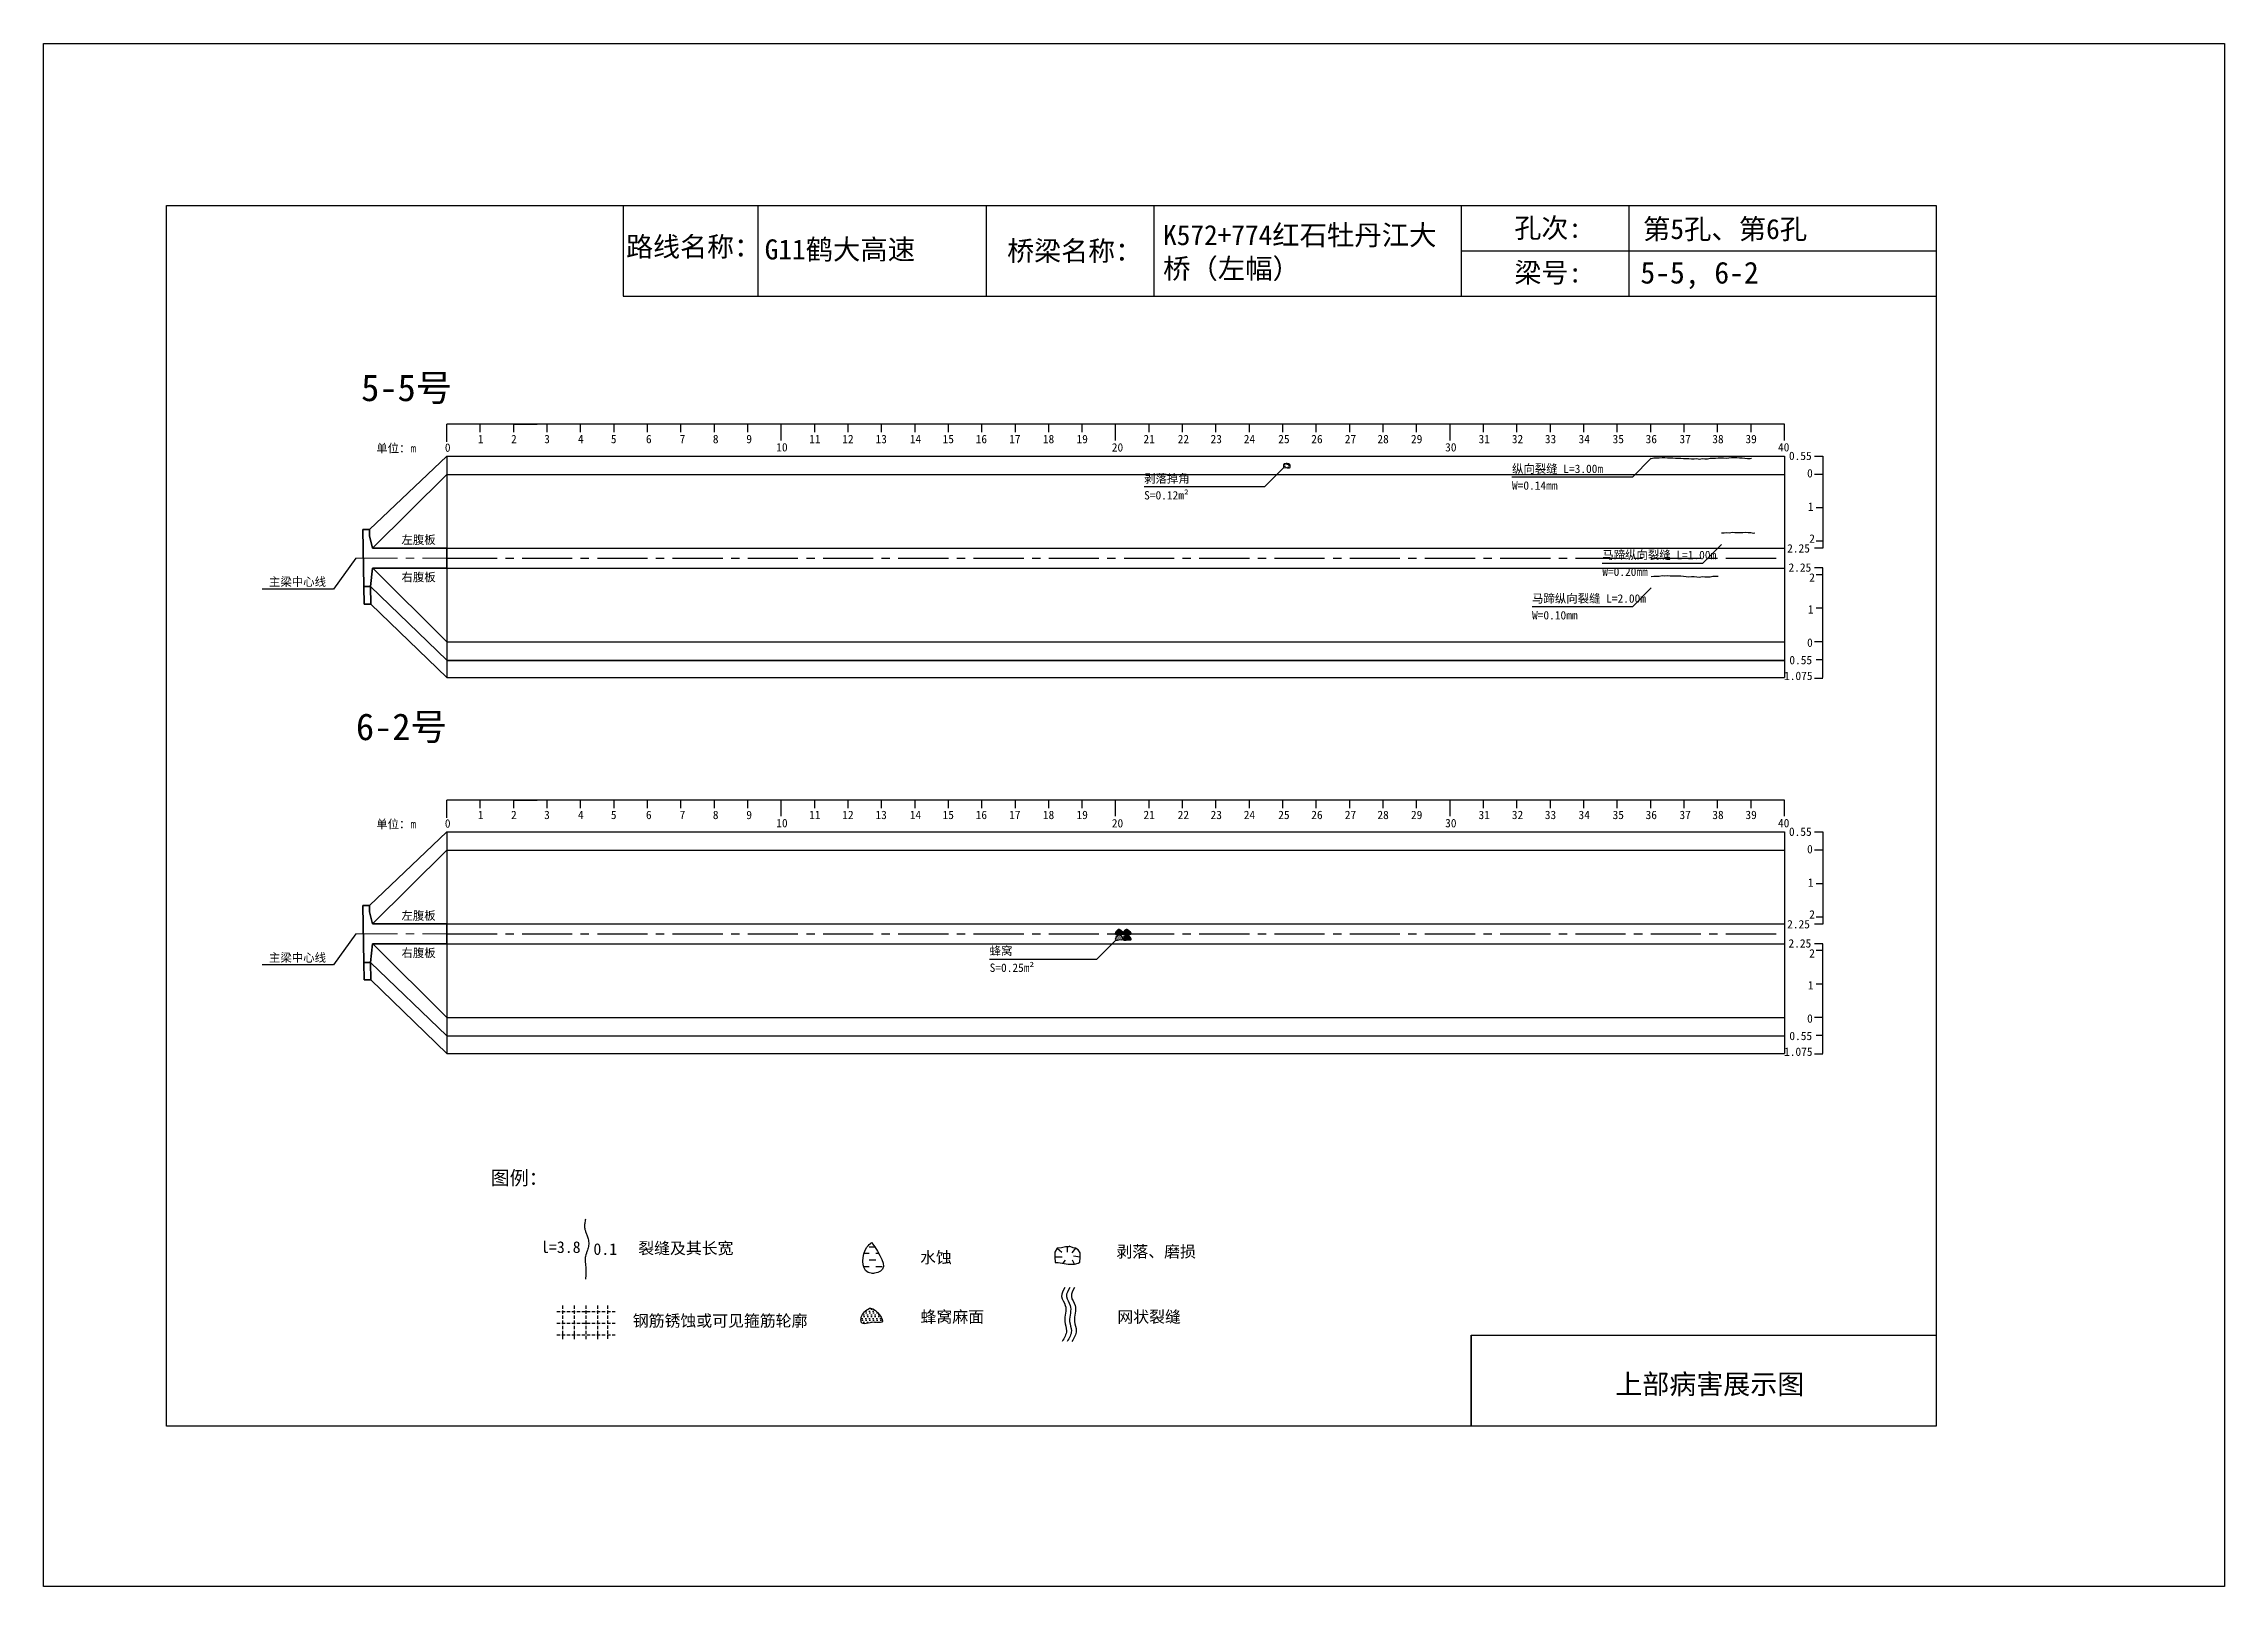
# Model space of a CAD drawing. Header units: millimetres. Extents: x -37 to 615, y -48 to 413.
import ezdxf

# ---------------------------------------------------------------- set-up
doc = ezdxf.new("R2010")
doc.units = ezdxf.units.MM
for name, pattern in [('CENTER', [2, 1.25, -0.25, 0.25, -0.25]), ('CENTER2', [1.125, 0.75, -0.125, 0.125, -0.125]), ('DASHED', [0.75, 0.5, -0.25])]:
    doc.linetypes.add(name, pattern=pattern)
for name, color, linetype in [('加固措施', 7, 'Continuous'), ('图层1', 7, 'Continuous'), ('病害', 5, 'Continuous'), ('轮廓', 3, 'Continuous')]:
    doc.layers.add(name, color=color, linetype=linetype)
doc.layers.add('虚线', color=7, linetype='Continuous', lineweight=30)
doc.styles.get("Standard").update_dxf_attribs({"font": ''})
doc.styles.add('汉字', font='')
doc.styles.get('Standard').set_extended_font_data('SimSun')
doc.styles.get('汉字').set_extended_font_data('SimSun')
pattern_1 = [(0, (-3997.7199, -288.9294), (0.55266586, 1.10533173), [0, -1.10533173])]
pattern_2 = [(0, (-6886.571, -700.7115), (0.55266586, 1.10533173), [0, -1.10533173])]
pattern_3 = [(0, (-3576.1421, -199.0757), (1.9895971, 1.9895971), [1.9895971, -1.9895971])]
pattern_4 = [(0, (-754.95229, -57.3981), (0.09921875, 0.1984375), [0, -0.1984375])]
pattern_5 = [(0, (-1273.58066, -131.32435), (0.09921875, 0.1984375), [0, -0.1984375])]

# ---------------------------------------------------------------- blocks, each defined once
blk = doc.blocks.new('adfsd')
at = {"lineweight": -2, "ltscale": 0.5}
for p, q in [((1140.897, -3083.694), (1140.936, -3083.729)), ((1140.983, -3083.682), (1140.981, -3083.729)), ((1141.053, -3083.694), (1141.022, -3083.735)), ((1140.876, -3083.768), (1140.94, -3083.769)), ((1140.948, -3083.824), (1140.969, -3083.796)), ((1141.045, -3083.83), (1141.028, -3083.796)), ((1141.094, -3083.772), (1141.036, -3083.763))]:
    blk.add_line(p, q, dxfattribs=at)
blk.add_lwpolyline([(1141, -3083.682), (1140.967, -3083.682), (1140.934, -3083.69), (1140.897, -3083.694), (1140.876, -3083.727), (1140.876, -3083.768), (1140.88, -3083.818), (1140.905, -3083.818), (1140.991, -3083.83), (1141.045, -3083.83), (1141.078, -3083.822), (1141.09, -3083.814), (1141.094, -3083.772), (1141.094, -3083.735), (1141.078, -3083.707), (1141.053, -3083.694), (1141.033, -3083.69), (1141, -3083.678)], dxfattribs=at)
blk = doc.blocks.new('chi')
at = {"color": 0}
for p, q in [((1147.409, -3079.329), (1147.409, -3078.8)), ((1187.409, -3078.8), (1147.409, -3078.8)), ((1148.409, -3079.041), (1148.409, -3078.8)), ((1149.409, -3079.041), (1149.409, -3078.8)), ((1149.409, -3078.8), (1150.109, -3078.8)), ((1150.409, -3079.041), (1150.409, -3078.8)), ((1151.409, -3079.041), (1151.409, -3078.8)), ((1152.409, -3079.041), (1152.409, -3078.8)), ((1153.409, -3079.041), (1153.409, -3078.8)), ((1154.409, -3079.041), (1154.409, -3078.8)), ((1155.409, -3079.041), (1155.409, -3078.8)), ((1156.409, -3079.041), (1156.409, -3078.8)), ((1157.409, -3079.283), (1157.409, -3078.8)), ((1158.409, -3079.041), (1158.409, -3078.8)), ((1159.409, -3079.041), (1159.409, -3078.8)), ((1160.409, -3079.041), (1160.409, -3078.8)), ((1161.409, -3079.041), (1161.409, -3078.8)), ((1162.409, -3079.041), (1162.409, -3078.8)), ((1163.409, -3079.041), (1163.409, -3078.8)), ((1164.409, -3079.041), (1164.409, -3078.8)), ((1165.409, -3079.041), (1165.409, -3078.8)), ((1166.409, -3079.041), (1166.409, -3078.8)), ((1167.409, -3079.283), (1167.409, -3078.8)), ((1168.409, -3079.041), (1168.409, -3078.8)), ((1169.409, -3079.041), (1169.409, -3078.8)), ((1170.409, -3079.041), (1170.409, -3078.8)), ((1171.409, -3079.041), (1171.409, -3078.8)), ((1172.409, -3079.041), (1172.409, -3078.8)), ((1173.409, -3079.041), (1173.409, -3078.8)), ((1174.409, -3079.041), (1174.409, -3078.8)), ((1175.409, -3079.041), (1175.409, -3078.8)), ((1176.409, -3079.041), (1176.409, -3078.8)), ((1177.409, -3079.283), (1177.409, -3078.8)), ((1178.409, -3079.041), (1178.409, -3078.8)), ((1179.409, -3079.041), (1179.409, -3078.8)), ((1180.409, -3079.041), (1180.409, -3078.8)), ((1181.409, -3079.041), (1181.409, -3078.8)), ((1182.409, -3079.041), (1182.409, -3078.8)), ((1183.409, -3079.041), (1183.409, -3078.8)), ((1184.409, -3079.041), (1184.409, -3078.8)), ((1185.409, -3079.041), (1185.409, -3078.8)), ((1186.409, -3079.041), (1186.409, -3078.8)), ((1187.409, -3079.283), (1187.409, -3078.8))]:
    blk.add_line(p, q, dxfattribs=at)
for s, p in [('0', (1147.349, -3079.623)), ('1', (1148.339, -3079.368)), ('2', (1149.328, -3079.368)), ('3', (1150.319, -3079.368)), ('4', (1151.329, -3079.368)), ('5', (1152.313, -3079.368)), ('6', (1153.363, -3079.368)), ('7', (1154.37, -3079.368)), ('8', (1155.363, -3079.368)), ('9', (1156.363, -3079.368)), ('10', (1157.259, -3079.613)), ('11', (1158.242, -3079.368)), ('12', (1159.233, -3079.368)), ('13', (1160.227, -3079.368)), ('14', (1161.252, -3079.368)), ('15', (1162.233, -3079.368)), ('16', (1163.223, -3079.368)), ('17', (1164.224, -3079.368)), ('18', (1165.232, -3079.368)), ('19', (1166.238, -3079.368)), ('20', (1167.294, -3079.617)), ('21', (1168.24, -3079.368)), ('22', (1169.264, -3079.368)), ('23', (1170.247, -3079.368)), ('24', (1171.24, -3079.368)), ('25', (1172.271, -3079.368)), ('26', (1173.258, -3079.368)), ('27', (1174.261, -3079.368)), ('28', (1175.236, -3079.368)), ('29', (1176.24, -3079.368)), ('30', (1177.262, -3079.613)), ('31', (1178.261, -3079.368)), ('32', (1179.256, -3079.368)), ('33', (1180.243, -3079.368)), ('34', (1181.251, -3079.368)), ('35', (1182.269, -3079.368)), ('36', (1183.256, -3079.368)), ('37', (1184.269, -3079.368)), ('38', (1185.251, -3079.368)), ('39', (1186.242, -3079.368)), ('40', (1187.216, -3079.613))]:
    blk.add_text(s, height=0.25).set_placement(p)
blk = doc.blocks.new('kopp')
at = {"color": 0}
for p, q in [((1188.308, -3078.25), (1188.558, -3078.25)), ((1188.558, -3078.25), (1188.558, -3078.8)), ((1188.558, -3078.8), (1188.308, -3078.8)), ((1188.558, -3078.8), (1188.558, -3079.8)), ((1188.558, -3079.8), (1188.358, -3079.8)), ((1188.558, -3079.8), (1188.558, -3079.8)), ((1188.558, -3079.8), (1188.558, -3080.8)), ((1188.558, -3081.009), (1188.308, -3081.009)), ((1188.558, -3080.8), (1188.358, -3080.8)), ((1188.558, -3080.8), (1188.558, -3081.009)), ((1188.558, -3081.592), (1188.308, -3081.592)), ((1188.558, -3081.8), (1188.358, -3081.8)), ((1188.558, -3081.8), (1188.558, -3081.592)), ((1188.558, -3082.8), (1188.558, -3081.8)), ((1188.558, -3082.8), (1188.358, -3082.8)), ((1188.558, -3083.8), (1188.558, -3082.8)), ((1188.558, -3082.8), (1188.558, -3082.8)), ((1188.558, -3083.8), (1188.308, -3083.8)), ((1188.558, -3084.875), (1188.558, -3083.8)), ((1188.558, -3084.338), (1188.358, -3084.338)), ((1188.308, -3084.888), (1188.558, -3084.888))]:
    blk.add_line(p, q, dxfattribs=at)
for s, p in [('0.55', (1187.543, -3078.37)), ('0', (1188.086, -3078.891)), ('1', (1188.109, -3079.89)), ('2', (1188.15, -3080.842)), ('2.25', (1187.49, -3081.135)), ('2.25', (1187.53, -3081.708)), ('2', (1188.15, -3082.006)), ('1', (1188.109, -3082.959)), ('0', (1188.086, -3083.954)), ('0.55', (1187.556, -3084.474)), ('1.075', (1187.398, -3084.946))]:
    blk.add_text(s, height=0.25).set_placement(p)

msp = doc.modelspace()

# ---------------------------------------------------------------- hatches: boundary and pattern name
at = {"layer": '加固措施', "lineweight": -2}
h = msp.add_hatch(dxfattribs=at)
h.set_pattern_fill('DOTS', scale=0.25)
h.set_pattern_definition(pattern_4)
edge = h.paths.add_edge_path()
edge.add_spline(control_points=[(284.71, 148.46), (284.34, 148.21), (283.81, 147.84), (283.75, 146.5), (285, 147.12), (286.7, 146.63), (285.44, 148.49), (284.76, 148.46), (284.71, 148.46)], knot_values=[0, 0, 0, 0, 5.205471, 7.397577, 12.944796, 16.169923, 23.88441, 24.400432, 24.400432, 24.400432, 24.400432], degree=3, periodic=0)
h = msp.add_hatch(dxfattribs=at)
h.set_pattern_fill('DOTS', scale=0.25)
h.set_pattern_definition(pattern_4)
edge = h.paths.add_edge_path()
edge.add_spline(control_points=[(284.71, 148.46), (284.34, 148.21), (283.81, 147.84), (283.75, 146.5), (285, 147.12), (286.7, 146.63), (285.44, 148.49), (284.76, 148.46), (284.71, 148.46)], knot_values=[0, 0, 0, 0, 5.205471, 7.397577, 12.944796, 16.169923, 23.88441, 24.400432, 24.400432, 24.400432, 24.400432], degree=3, periodic=0)
h = msp.add_hatch(dxfattribs=at)
h.set_pattern_fill('DOTS', scale=0.25)
h.set_pattern_definition(pattern_4)
edge = h.paths.add_edge_path()
edge.add_spline(control_points=[(284.71, 146.8), (284.34, 146.54), (283.81, 146.18), (283.75, 144.83), (285, 145.45), (286.7, 144.97), (285.44, 146.83), (284.76, 146.8), (284.71, 146.8)], knot_values=[0, 0, 0, 0, 5.205471, 7.397577, 12.944796, 16.169923, 23.88441, 24.400432, 24.400432, 24.400432, 24.400432], degree=3, periodic=0)
h = msp.add_hatch(dxfattribs=at)
h.set_pattern_fill('DOTS', scale=0.25)
h.set_pattern_definition(pattern_4)
edge = h.paths.add_edge_path()
edge.add_spline(control_points=[(284.71, 146.8), (284.34, 146.54), (283.81, 146.18), (283.75, 144.83), (285, 145.45), (286.7, 144.97), (285.44, 146.83), (284.76, 146.8), (284.71, 146.8)], knot_values=[0, 0, 0, 0, 5.205471, 7.397577, 12.944796, 16.169923, 23.88441, 24.400432, 24.400432, 24.400432, 24.400432], degree=3, periodic=0)
h = msp.add_hatch(dxfattribs=at)
h.set_pattern_fill('DOTS', scale=0.25)
h.set_pattern_definition(pattern_4)
edge = h.paths.add_edge_path()
edge.add_spline(control_points=[(287.02, 148.46), (286.65, 148.21), (286.12, 147.84), (286.06, 146.5), (287.31, 147.12), (289, 146.63), (287.74, 148.49), (287.06, 148.46), (287.02, 148.46)], knot_values=[0, 0, 0, 0, 5.205471, 7.397577, 12.944796, 16.169923, 23.88441, 24.400432, 24.400432, 24.400432, 24.400432], degree=3, periodic=0)
h = msp.add_hatch(dxfattribs=at)
h.set_pattern_fill('DOTS', scale=0.25)
h.set_pattern_definition(pattern_4)
edge = h.paths.add_edge_path()
edge.add_spline(control_points=[(287.02, 148.46), (286.65, 148.21), (286.12, 147.84), (286.06, 146.5), (287.31, 147.12), (289, 146.63), (287.74, 148.49), (287.06, 148.46), (287.02, 148.46)], knot_values=[0, 0, 0, 0, 5.205471, 7.397577, 12.944796, 16.169923, 23.88441, 24.400432, 24.400432, 24.400432, 24.400432], degree=3, periodic=0)
h = msp.add_hatch(dxfattribs=at)
h.set_pattern_fill('DOTS', scale=0.25)
h.set_pattern_definition(pattern_4)
edge = h.paths.add_edge_path()
edge.add_spline(control_points=[(287.02, 146.8), (286.65, 146.54), (286.12, 146.18), (286.06, 144.83), (287.31, 145.45), (289, 144.97), (287.74, 146.83), (287.06, 146.8), (287.02, 146.8)], knot_values=[0, 0, 0, 0, 5.205471, 7.397577, 12.944796, 16.169923, 23.88441, 24.400432, 24.400432, 24.400432, 24.400432], degree=3, periodic=0)
h = msp.add_hatch(dxfattribs=at)
h.set_pattern_fill('DOTS', scale=0.25)
h.set_pattern_definition(pattern_4)
edge = h.paths.add_edge_path()
edge.add_spline(control_points=[(287.02, 146.8), (286.65, 146.54), (286.12, 146.18), (286.06, 144.83), (287.31, 145.45), (289, 144.97), (287.74, 146.83), (287.06, 146.8), (287.02, 146.8)], knot_values=[0, 0, 0, 0, 5.205471, 7.397577, 12.944796, 16.169923, 23.88441, 24.400432, 24.400432, 24.400432, 24.400432], degree=3, periodic=0)
h = msp.add_hatch(dxfattribs=at)
h.set_pattern_fill('DASH', color=256, scale=0.626645)
h.set_pattern_definition(pattern_3)
edge = h.paths.add_edge_path()
edge.add_spline(control_points=[(210.85, 54.88), (210.36, 54.45), (208.03, 52.39), (207.41, 44.9), (216.74, 46.23), (213.29, 51.3), (210.85, 54.88)], knot_values=[0, 0, 0, 0, 3.237042, 15.187225, 21.182779, 35.601669, 35.601669, 35.601669, 35.601669], degree=3, periodic=0)
h = msp.add_hatch(dxfattribs=at)
h.set_pattern_fill('DASH', color=256, scale=0.626645)
h.set_pattern_definition(pattern_3)
edge = h.paths.add_edge_path()
edge.add_spline(control_points=[(210.85, 54.88), (210.36, 54.45), (208.03, 52.39), (207.41, 44.9), (216.74, 46.23), (213.29, 51.3), (210.85, 54.88)], knot_values=[0, 0, 0, 0, 3.237042, 15.187225, 21.182779, 35.601669, 35.601669, 35.601669, 35.601669], degree=3, periodic=0)
h = msp.add_hatch(dxfattribs=at)
h.set_pattern_fill('DOTS', scale=0.696272)
h.set_pattern_definition(pattern_1)
edge = h.paths.add_edge_path()
edge.add_spline(control_points=[(210.19, 35.22), (209.15, 34.51), (207.68, 33.49), (207.52, 29.75), (211, 31.47), (215.72, 30.12), (212.21, 35.3), (210.31, 35.22), (210.19, 35.22)], knot_values=[0, 0, 0, 0, 5.205471, 7.397577, 12.944796, 16.169923, 23.88441, 24.400432, 24.400432, 24.400432, 24.400432], degree=3, periodic=0)
h = msp.add_hatch(dxfattribs=at)
h.set_pattern_fill('DOTS', scale=0.696272)
h.set_pattern_definition(pattern_1)
edge = h.paths.add_edge_path()
edge.add_spline(control_points=[(210.19, 35.22), (209.15, 34.51), (207.68, 33.49), (207.52, 29.75), (211, 31.47), (215.72, 30.12), (212.21, 35.3), (210.31, 35.22), (210.19, 35.22)], knot_values=[0, 0, 0, 0, 5.205471, 7.397577, 12.944796, 16.169923, 23.88441, 24.400432, 24.400432, 24.400432, 24.400432], degree=3, periodic=0)
at = {"layer": '病害', "lineweight": -2}
h = msp.add_hatch(dxfattribs=at)
h.set_pattern_fill('DOTS', color=4, scale=0.25, style=0)
h.set_pattern_definition(pattern_5)
edge = h.paths.add_edge_path()
edge.add_spline(control_points=[(284.71, 148.46), (284.34, 148.21), (283.81, 147.84), (283.75, 146.5), (285, 147.12), (286.7, 146.63), (285.44, 148.49), (284.76, 148.46), (284.71, 148.46)], knot_values=[0, 0, 0, 0, 1.041094, 1.479515, 2.588959, 3.233985, 4.776882, 4.880086, 4.880086, 4.880086, 4.880086], degree=3, periodic=0)
h = msp.add_hatch(dxfattribs=at)
h.set_pattern_fill('DOTS', color=4, scale=0.25, style=0)
h.set_pattern_definition(pattern_5)
edge = h.paths.add_edge_path()
edge.add_spline(control_points=[(284.71, 148.46), (284.34, 148.21), (283.81, 147.84), (283.75, 146.5), (285, 147.12), (286.7, 146.63), (285.44, 148.49), (284.76, 148.46), (284.71, 148.46)], knot_values=[0, 0, 0, 0, 1.041094, 1.479515, 2.588959, 3.233985, 4.776882, 4.880086, 4.880086, 4.880086, 4.880086], degree=3, periodic=0)
h = msp.add_hatch(dxfattribs=at)
h.set_pattern_fill('DOTS', color=4, scale=0.25, style=0)
h.set_pattern_definition(pattern_5)
edge = h.paths.add_edge_path()
edge.add_spline(control_points=[(284.71, 146.8), (284.34, 146.54), (283.81, 146.18), (283.75, 144.83), (285, 145.45), (286.7, 144.97), (285.44, 146.83), (284.76, 146.8), (284.71, 146.8)], knot_values=[0, 0, 0, 0, 1.041094, 1.479515, 2.588959, 3.233985, 4.776882, 4.880086, 4.880086, 4.880086, 4.880086], degree=3, periodic=0)
h = msp.add_hatch(dxfattribs=at)
h.set_pattern_fill('DOTS', color=4, scale=0.25, style=0)
h.set_pattern_definition(pattern_5)
edge = h.paths.add_edge_path()
edge.add_spline(control_points=[(284.71, 146.8), (284.34, 146.54), (283.81, 146.18), (283.75, 144.83), (285, 145.45), (286.7, 144.97), (285.44, 146.83), (284.76, 146.8), (284.71, 146.8)], knot_values=[0, 0, 0, 0, 1.041094, 1.479515, 2.588959, 3.233985, 4.776882, 4.880086, 4.880086, 4.880086, 4.880086], degree=3, periodic=0)
h = msp.add_hatch(dxfattribs=at)
h.set_pattern_fill('DOTS', color=4, scale=0.25, style=0)
h.set_pattern_definition(pattern_5)
edge = h.paths.add_edge_path()
edge.add_spline(control_points=[(287.02, 148.46), (286.65, 148.21), (286.12, 147.84), (286.06, 146.5), (287.31, 147.12), (289, 146.63), (287.74, 148.49), (287.06, 148.46), (287.02, 148.46)], knot_values=[0, 0, 0, 0, 1.041094, 1.479515, 2.588959, 3.233985, 4.776882, 4.880086, 4.880086, 4.880086, 4.880086], degree=3, periodic=0)
h = msp.add_hatch(dxfattribs=at)
h.set_pattern_fill('DOTS', color=4, scale=0.25, style=0)
h.set_pattern_definition(pattern_5)
edge = h.paths.add_edge_path()
edge.add_spline(control_points=[(287.02, 148.46), (286.65, 148.21), (286.12, 147.84), (286.06, 146.5), (287.31, 147.12), (289, 146.63), (287.74, 148.49), (287.06, 148.46), (287.02, 148.46)], knot_values=[0, 0, 0, 0, 1.041094, 1.479515, 2.588959, 3.233985, 4.776882, 4.880086, 4.880086, 4.880086, 4.880086], degree=3, periodic=0)
h = msp.add_hatch(dxfattribs=at)
h.set_pattern_fill('DOTS', color=4, scale=0.25, style=0)
h.set_pattern_definition(pattern_5)
edge = h.paths.add_edge_path()
edge.add_spline(control_points=[(287.02, 146.8), (286.65, 146.54), (286.12, 146.18), (286.06, 144.83), (287.31, 145.45), (289, 144.97), (287.74, 146.83), (287.06, 146.8), (287.02, 146.8)], knot_values=[0, 0, 0, 0, 1.041094, 1.479515, 2.588959, 3.233985, 4.776882, 4.880086, 4.880086, 4.880086, 4.880086], degree=3, periodic=0)
h = msp.add_hatch(dxfattribs=at)
h.set_pattern_fill('DOTS', color=4, scale=0.25, style=0)
h.set_pattern_definition(pattern_5)
edge = h.paths.add_edge_path()
edge.add_spline(control_points=[(287.02, 146.8), (286.65, 146.54), (286.12, 146.18), (286.06, 144.83), (287.31, 145.45), (289, 144.97), (287.74, 146.83), (287.06, 146.8), (287.02, 146.8)], knot_values=[0, 0, 0, 0, 1.041094, 1.479515, 2.588959, 3.233985, 4.776882, 4.880086, 4.880086, 4.880086, 4.880086], degree=3, periodic=0)
h = msp.add_hatch(dxfattribs=at)
h.set_pattern_fill('DOTS', color=4, scale=0.696272, style=0)
h.set_pattern_definition(pattern_2)
edge = h.paths.add_edge_path()
edge.add_spline(control_points=[(210.19, 35.22), (209.15, 34.51), (207.68, 33.49), (207.52, 29.75), (211, 31.47), (215.72, 30.12), (212.21, 35.3), (210.31, 35.22), (210.19, 35.22)], knot_values=[0, 0, 0, 0, 1.041094, 1.479515, 2.588959, 3.233985, 4.776882, 4.880086, 4.880086, 4.880086, 4.880086], degree=3, periodic=0)
h = msp.add_hatch(dxfattribs=at)
h.set_pattern_fill('DOTS', color=4, scale=0.696272, style=0)
h.set_pattern_definition(pattern_2)
edge = h.paths.add_edge_path()
edge.add_spline(control_points=[(210.19, 35.22), (209.15, 34.51), (207.68, 33.49), (207.52, 29.75), (211, 31.47), (215.72, 30.12), (212.21, 35.3), (210.31, 35.22), (210.19, 35.22)], knot_values=[0, 0, 0, 0, 1.041094, 1.479515, 2.588959, 3.233985, 4.776882, 4.880086, 4.880086, 4.880086, 4.880086], degree=3, periodic=0)

# ---------------------------------------------------------------- linework, layer by layer
at = {"color": 0, "linetype": 'ByBlock'}
for p, q in [((0, 364.85), (529.17, 364.85)), ((0, 0), (0, 364.85)), ((136.5, 364.85), (136.5, 337.72)), ((245.1, 364.85), (245.1, 337.72)), ((387.13, 364.85), (387.13, 337.72)), ((437.29, 364.79), (437.29, 337.66)), ((529.17, 364.85), (529.17, 0)), ((136.5, 337.72), (529.17, 337.72)), ((390.12, 0), (390.12, 27.12)), ((390.12, 27.12), (529.17, 27.12)), ((529.17, 0), (0, 0))]:
    msp.add_line(p, q, dxfattribs=at)
at = {"color": 0}
for p, q in [((60.65, 267.93), (83.82, 289.93)), ((83.82, 289.93), (83.82, 223.68)), ((83.82, 289.93), (483.82, 289.93)), ((483.82, 289.93), (483.82, 223.68)), ((61.57, 262.43), (83.82, 284.43)), ((83.82, 262.43), (483.82, 262.43)), ((483.82, 262.43), (483.82, 259.43)), ((56.57, 259.43), (49.96, 250.17)), ((61.64, 256.43), (83.82, 234.43)), ((83.82, 256.43), (483.82, 256.43)), ((49.96, 250.17), (28.63, 250.17)), ((60.99, 250.93), (83.82, 228.93)), ((61.09, 245.68), (83.82, 223.68)), ((83.82, 234.43), (483.82, 234.43)), ((83.82, 228.93), (483.82, 228.93)), ((83.82, 228.81), (483.82, 228.81)), ((83.82, 223.68), (483.82, 223.68)), ((60.65, 155.59), (83.82, 177.59)), ((83.82, 177.59), (83.82, 111.34)), ((83.82, 177.59), (483.82, 177.59)), ((483.82, 177.59), (483.82, 111.34)), ((61.57, 150.08), (83.82, 172.09)), ((83.82, 172.09), (483.82, 172.09)), ((83.82, 150.09), (483.82, 150.09)), ((483.82, 150.09), (483.82, 147.09)), ((56.57, 147.09), (49.96, 137.83)), ((61.64, 144.09), (83.82, 122.09)), ((83.82, 144.09), (483.82, 144.09)), ((49.96, 137.83), (28.63, 137.83)), ((60.99, 138.59), (83.82, 116.59)), ((61.09, 133.34), (83.82, 111.34)), ((83.82, 122.09), (483.82, 122.09)), ((83.82, 116.59), (483.82, 116.59)), ((83.82, 111.34), (483.82, 111.34))]:
    msp.add_line(p, q, dxfattribs=at)
at = {"color": 7}
for p, q in [((334.19, 287.59), (334.55, 287.27)), ((334.98, 287.7), (334.96, 287.27)), ((335.62, 287.59), (335.34, 287.22)), ((336, 286.87), (335.47, 286.96)), ((334, 286.91), (334.59, 286.9)), ((334.66, 286.4), (334.85, 286.66)), ((335.55, 286.35), (335.39, 286.66))]:
    msp.add_line(p, q, dxfattribs=at)
msp.add_line((83.82, 284.43), (483.82, 284.43))
at = {"color": 1, "linetype": 'CENTER2', "ltscale": 20}
for p, q in [((83.82, 259.43), (483.82, 259.43)), ((83.82, 147.09), (483.82, 147.09))]:
    msp.add_line(p, q, dxfattribs=at)
at = {"color": 1, "linetype": 'DASHED', "ltscale": 2}
for p, q in [((116.71, 34.25), (134.11, 34.25)), ((116.71, 34.25), (134.11, 34.25)), ((118.45, 35.99), (118.45, 25.55)), ((118.45, 35.99), (118.45, 25.55)), ((121.93, 35.99), (121.93, 25.55)), ((121.93, 35.99), (121.93, 25.55)), ((125.41, 35.99), (125.41, 25.55)), ((125.41, 35.99), (125.41, 25.55)), ((128.89, 35.99), (128.89, 25.55)), ((128.89, 35.99), (128.89, 25.55)), ((131.87, 36.02), (131.87, 25.57)), ((131.87, 36.02), (131.87, 25.57)), ((116.71, 30.77), (134.11, 30.77)), ((116.71, 30.77), (134.11, 30.77)), ((116.71, 27.29), (134.11, 27.29)), ((116.71, 27.29), (134.11, 27.29))]:
    msp.add_line(p, q, dxfattribs=at)
at = {"color": 3, "linetype": 'ByBlock'}
msp.add_lwpolyline([(-36.77, 413.19), (615.38, 413.19), (615.38, -47.93), (-36.77, -47.93)], close=True, dxfattribs=at)
at = {"color": 7}
for points in [[(335.13, 287.7), (334.83, 287.7), (334.53, 287.63), (334.19, 287.59), (334, 287.29), (334, 286.91), (334.04, 286.46), (334.26, 286.46), (335.06, 286.35), (335.55, 286.35), (335.85, 286.42), (335.96, 286.5), (336, 286.87), (336, 287.21), (335.85, 287.48), (335.62, 287.59), (335.43, 287.63), (335.13, 287.74)], [(444, 289.26), (438.34, 283.61), (402.34, 283.61)], [(444, 289.18), (444.8, 289.34), (445.6, 289.41), (446.4, 289.4), (447.2, 289.45), (448, 289.45), (448.8, 289.36), (449.6, 289.4), (450.4, 289.34), (451.2, 289.33), (452, 289.32), (452.8, 289.28), (453.6, 289.18), (454.4, 289.2), (455.2, 289.21), (456, 289.13), (456.8, 289.06), (457.6, 289.2), (458.4, 289.03), (459.2, 289.19), (460, 289.06), (460.8, 289.09), (461.6, 289.25), (462.4, 289.3), (463.2, 289.29), (464, 289.34), (464.8, 289.37), (465.6, 289.35), (466.4, 289.33), (467.2, 289.38), (468, 289.45), (468.8, 289.45), (469.6, 289.46), (470.4, 289.4), (471.2, 289.41), (472, 289.3), (472.8, 289.21), (473.6, 289.22), (474, 289.26)], [(334, 286.35), (328.34, 280.69), (292.34, 280.69)], [(465, 263.5), (459.34, 257.84), (429.34, 257.84)], [(465, 266.95), (465.8, 266.94), (466.6, 267.08), (467.4, 266.99), (468.2, 267.15), (469, 267.06), (469.8, 267.11), (470.6, 267.08), (471.4, 267.07), (472.2, 267.12), (473, 267.1), (473.8, 267.02), (474.6, 266.88), (475, 266.97)], [(444, 250.5), (438.34, 244.84), (408.34, 244.84)], [(444, 253.92), (444.8, 254.04), (445.6, 253.99), (446.4, 254), (447.2, 254.17), (448, 254.09), (448.8, 254.18), (449.6, 254.13), (450.4, 254.16), (451.2, 254.14), (452, 254.14), (452.8, 254.07), (453.6, 253.99), (454.4, 253.95), (455.2, 253.79), (456, 253.95), (456.8, 253.9), (457.6, 253.78), (458.4, 253.76), (459.2, 253.87), (460, 253.81), (460.8, 253.85), (461.6, 253.81), (462.4, 254.02), (463.2, 254), (464, 253.97)], [(283.8, 145.13), (278.14, 139.48), (246.14, 139.48)]]:
    msp.add_lwpolyline(points, dxfattribs=at)
at = {"lineweight": -2}
for points, knots in [([(284.71, 148.46), (284.34, 148.21), (283.81, 147.84), (283.75, 146.5), (285, 147.12), (286.7, 146.63), (285.44, 148.49), (284.76, 148.46), (284.71, 148.46)], [0, 0, 0, 0, 2.602735, 3.698789, 6.472398, 8.084961, 11.942205, 12.200216, 12.200216, 12.200216, 12.200216]), ([(284.71, 148.46), (284.34, 148.21), (283.81, 147.84), (283.75, 146.5), (285, 147.12), (286.7, 146.63), (285.44, 148.49), (284.76, 148.46), (284.71, 148.46)], [0, 0, 0, 0, 2.602735, 3.698789, 6.472398, 8.084961, 11.942205, 12.200216, 12.200216, 12.200216, 12.200216]), ([(284.71, 146.8), (284.34, 146.54), (283.81, 146.18), (283.75, 144.83), (285, 145.45), (286.7, 144.97), (285.44, 146.83), (284.76, 146.8), (284.71, 146.8)], [0, 0, 0, 0, 2.602735, 3.698789, 6.472398, 8.084961, 11.942205, 12.200216, 12.200216, 12.200216, 12.200216]), ([(284.71, 146.8), (284.34, 146.54), (283.81, 146.18), (283.75, 144.83), (285, 145.45), (286.7, 144.97), (285.44, 146.83), (284.76, 146.8), (284.71, 146.8)], [0, 0, 0, 0, 2.602735, 3.698789, 6.472398, 8.084961, 11.942205, 12.200216, 12.200216, 12.200216, 12.200216]), ([(287.02, 148.46), (286.65, 148.21), (286.12, 147.84), (286.06, 146.5), (287.31, 147.12), (289, 146.63), (287.74, 148.49), (287.06, 148.46), (287.02, 148.46)], [0, 0, 0, 0, 2.602735, 3.698789, 6.472398, 8.084961, 11.942205, 12.200216, 12.200216, 12.200216, 12.200216]), ([(287.02, 148.46), (286.65, 148.21), (286.12, 147.84), (286.06, 146.5), (287.31, 147.12), (289, 146.63), (287.74, 148.49), (287.06, 148.46), (287.02, 148.46)], [0, 0, 0, 0, 2.602735, 3.698789, 6.472398, 8.084961, 11.942205, 12.200216, 12.200216, 12.200216, 12.200216]), ([(287.02, 146.8), (286.65, 146.54), (286.12, 146.18), (286.06, 144.83), (287.31, 145.45), (289, 144.97), (287.74, 146.83), (287.06, 146.8), (287.02, 146.8)], [0, 0, 0, 0, 2.602735, 3.698789, 6.472398, 8.084961, 11.942205, 12.200216, 12.200216, 12.200216, 12.200216]), ([(287.02, 146.8), (286.65, 146.54), (286.12, 146.18), (286.06, 144.83), (287.31, 145.45), (289, 144.97), (287.74, 146.83), (287.06, 146.8), (287.02, 146.8)], [0, 0, 0, 0, 2.602735, 3.698789, 6.472398, 8.084961, 11.942205, 12.200216, 12.200216, 12.200216, 12.200216]), ([(210.19, 35.22), (209.15, 34.51), (207.68, 33.49), (207.52, 29.75), (211, 31.47), (215.72, 30.12), (212.21, 35.3), (210.31, 35.22), (210.19, 35.22)], [0, 0, 0, 0, 3.624423, 5.150725, 9.013098, 11.258664, 16.630045, 16.989336, 16.989336, 16.989336, 16.989336]), ([(210.19, 35.22), (209.15, 34.51), (207.68, 33.49), (207.52, 29.75), (211, 31.47), (215.72, 30.12), (212.21, 35.3), (210.31, 35.22), (210.19, 35.22)], [0, 0, 0, 0, 3.624423, 5.150725, 9.013098, 11.258664, 16.630045, 16.989336, 16.989336, 16.989336, 16.989336])]:
    msp.add_open_spline(points, degree=3, knots=knots, dxfattribs=at)
for points in [[(268.59, 41.36), (268.08, 40.47), (267.03, 38.67), (269.71, 35.55), (267.97, 31.9), (269.63, 28.26), (268.46, 26.35), (267.82, 25.31)], [(268.59, 41.36), (268.08, 40.47), (267.03, 38.67), (269.71, 35.55), (267.97, 31.9), (269.63, 28.26), (268.46, 26.35), (267.82, 25.31)], [(270.07, 41.36), (269.55, 40.47), (268.51, 38.67), (271.18, 35.55), (269.44, 31.9), (271.1, 28.26), (269.94, 26.35), (269.3, 25.31)], [(270.07, 41.36), (269.55, 40.47), (268.51, 38.67), (271.18, 35.55), (269.44, 31.9), (271.1, 28.26), (269.94, 26.35), (269.3, 25.31)], [(271.52, 41.36), (271, 40.47), (269.96, 38.67), (272.63, 35.55), (270.89, 31.9), (272.55, 28.26), (271.39, 26.35), (270.75, 25.31)], [(271.52, 41.36), (271, 40.47), (269.96, 38.67), (272.63, 35.55), (270.89, 31.9), (272.55, 28.26), (271.39, 26.35), (270.75, 25.31)]]:
    msp.add_open_spline(points, degree=3, knots=[0, 0, 0, 0, 2.808133, 5.677796, 10.461234, 13.324406, 16.732801, 16.732801, 16.732801, 16.732801])
at = {"layer": '加固措施', "lineweight": -2}
msp.add_open_spline([(210.85, 54.88), (210.36, 54.45), (208.03, 52.39), (207.41, 44.9), (216.74, 46.23), (213.29, 51.3), (210.85, 54.88)], degree=3, knots=[0, 0, 0, 0, 2.028466, 9.51698, 13.274057, 22.309569, 22.309569, 22.309569, 22.309569], dxfattribs=at)
msp.add_open_spline([(210.85, 54.88), (210.36, 54.45), (208.03, 52.39), (207.41, 44.9), (216.74, 46.23), (213.29, 51.3), (210.85, 54.88)], degree=3, knots=[0, 0, 0, 0, 2.028466, 9.51698, 13.274057, 22.309569, 22.309569, 22.309569, 22.309569], dxfattribs=at)
at = {"layer": '图层1', "lineweight": -2}
msp.add_open_spline([(125.25, 61.82), (125.22, 61.61), (125.18, 61.39), (125.07, 60.75), (125.02, 60.35), (124.99, 59.78), (125, 59.6), (125.02, 59.31), (125.03, 59.21), (125.06, 59), (125.09, 58.89), (125.19, 58.51), (125.29, 58.21), (125.54, 57.57), (125.69, 57.22), (125.96, 56.46), (126.09, 56.04), (126.21, 55.34), (126.24, 55.06), (126.25, 54.51), (126.23, 54.25), (126.16, 53.74), (126.11, 53.5), (126, 53.03), (125.93, 52.81), (125.76, 52.25), (125.64, 51.93), (125.45, 51.33), (125.36, 51.04), (125.27, 50.66), (125.24, 50.54), (125.21, 50.32), (125.2, 50.23), (125.18, 50.03), (125.17, 49.92), (125.17, 49.54), (125.18, 49.25), (125.23, 48.62), (125.27, 48.29), (125.33, 47.7), (125.35, 47.46), (125.38, 47), (125.39, 46.78), (125.4, 46.36), (125.4, 46.16), (125.39, 45.54), (125.37, 45.14), (125.32, 44.45), (125.3, 44.15), (125.27, 43.85)], degree=3, knots=[0, 0, 0, 0, 0.93103, 0.93103, 2.904338, 2.904338, 3.933552, 3.933552, 4.598026, 4.598026, 5.2625, 5.2625, 6.799065, 6.799065, 8.335629, 8.335629, 9.872194, 9.872194, 10.744529, 10.744529, 11.616864, 11.616864, 12.4892, 12.4892, 13.361535, 13.361535, 14.755665, 14.755665, 16.149795, 16.149795, 16.835641, 16.835641, 17.410365, 17.410365, 17.98509, 17.98509, 19.45733, 19.45733, 20.929571, 20.929571, 21.910052, 21.910052, 22.722819, 22.722819, 23.535585, 23.535585, 25.161117, 25.161117, 26.428502, 26.428502, 26.428502, 26.428502], dxfattribs=at)
msp.add_open_spline([(125.25, 61.82), (125.22, 61.61), (125.18, 61.39), (125.07, 60.75), (125.02, 60.35), (124.99, 59.78), (125, 59.6), (125.02, 59.31), (125.03, 59.21), (125.06, 59), (125.09, 58.89), (125.19, 58.51), (125.29, 58.21), (125.54, 57.57), (125.69, 57.22), (125.96, 56.46), (126.09, 56.04), (126.21, 55.34), (126.24, 55.06), (126.25, 54.51), (126.23, 54.25), (126.16, 53.74), (126.11, 53.5), (126, 53.03), (125.93, 52.81), (125.76, 52.25), (125.64, 51.93), (125.45, 51.33), (125.36, 51.04), (125.27, 50.66), (125.24, 50.54), (125.21, 50.32), (125.2, 50.23), (125.18, 50.03), (125.17, 49.92), (125.17, 49.54), (125.18, 49.25), (125.23, 48.62), (125.27, 48.29), (125.33, 47.7), (125.35, 47.46), (125.38, 47), (125.39, 46.78), (125.4, 46.36), (125.4, 46.16), (125.39, 45.54), (125.37, 45.14), (125.32, 44.45), (125.3, 44.15), (125.27, 43.85)], degree=3, knots=[0, 0, 0, 0, 0.93103, 0.93103, 2.904338, 2.904338, 3.933552, 3.933552, 4.598026, 4.598026, 5.2625, 5.2625, 6.799065, 6.799065, 8.335629, 8.335629, 9.872194, 9.872194, 10.744529, 10.744529, 11.616864, 11.616864, 12.4892, 12.4892, 13.361535, 13.361535, 14.755665, 14.755665, 16.149795, 16.149795, 16.835641, 16.835641, 17.410365, 17.410365, 17.98509, 17.98509, 19.45733, 19.45733, 20.929571, 20.929571, 21.910052, 21.910052, 22.722819, 22.722819, 23.535585, 23.535585, 25.161117, 25.161117, 26.428502, 26.428502, 26.428502, 26.428502], dxfattribs=at)
at = {"layer": '病害', "color": 5}
for p, q in [((136.5, 364.85), (136.5, 337.72)), ((245.1, 364.85), (245.1, 337.72)), ((387.13, 364.85), (387.13, 337.72)), ((529.17, 364.85), (529.17, 337.72)), ((136.5, 337.72), (386.58, 337.72)), ((386.58, 337.72), (529.17, 337.72)), ((390.12, 27.12), (529.17, 27.12)), ((390.12, 27.12), (390.12, 0)), ((529.17, 27.12), (529.17, 0))]:
    msp.add_line(p, q, dxfattribs=at)
at = {"layer": '病害', "color": 0}
for p, q in [((176.83, 364.85), (176.83, 337.72)), ((295.25, 364.85), (295.25, 337.72)), ((387.14, 351.23), (529.17, 351.23))]:
    msp.add_line(p, q, dxfattribs=at)
at = {"layer": '虚线', "linetype": 'CENTER', "lineweight": 18, "ltscale": 10}
for p, q in [((56.57, 259.43), (83.82, 259.43)), ((56.57, 147.09), (83.82, 147.09))]:
    msp.add_line(p, q, dxfattribs=at)
at = {"layer": '轮廓', "color": 5, "lineweight": 35}
for p, q in [((58.99, 250.93), (58.65, 267.93)), ((58.65, 267.93), (60.65, 267.93)), ((60.69, 266.05), (60.65, 267.93)), ((61.57, 262.43), (60.69, 266.05)), ((83.82, 262.43), (61.57, 262.43)), ((83.82, 256.43), (83.82, 262.43)), ((60.99, 250.93), (61.63, 256.43)), ((83.82, 256.43), (61.63, 256.43)), ((58.99, 250.93), (60.99, 250.93)), ((59.09, 245.68), (58.99, 250.93)), ((61.09, 245.68), (60.99, 250.93)), ((59.09, 245.68), (61.09, 245.68)), ((58.99, 138.59), (58.65, 155.59)), ((58.65, 155.59), (60.65, 155.59)), ((60.69, 153.71), (60.65, 155.59)), ((61.57, 150.08), (60.69, 153.71)), ((83.82, 150.08), (61.57, 150.08)), ((83.82, 144.08), (83.82, 150.08)), ((60.99, 138.59), (61.63, 144.09)), ((83.82, 144.09), (61.63, 144.09)), ((58.99, 138.59), (60.99, 138.59)), ((59.09, 133.34), (58.99, 138.59)), ((61.09, 133.34), (60.99, 138.59)), ((59.09, 133.34), (61.09, 133.34))]:
    msp.add_line(p, q, dxfattribs=at)

# ---------------------------------------------------------------- block references
at = {"color": 0}
for name, p, xscale, yscale, zscale in [('chi', (-11390.27, 31087.43), 9.999999999994273, 9.999999999994273, 9.999999999994273), ('kopp', (-11390.27, 31072.43), 9.999999999994273, 9.999999999994273, 9.999999999994273), ('chi', (-11390.27, 30975.09), 9.999999999994273, 9.999999999994273, 9.999999999994273), ('kopp', (-11390.27, 30960.09), 9.999999999994273, 9.999999999994273, 9.999999999994273), ('adfsd', (-39452.38, 107407.64), 34.81359766870787, 34.81359766870787, 34.81359766870787), ('adfsd', (-39452.38, 107407.64), 34.81359766870787, 34.81359766870787, 34.81359766870787)]:
    msp.add_blockref(name, p, dxfattribs=dict(at, xscale=xscale, yscale=yscale, zscale=zscale))

# ---------------------------------------------------------------- texts
for s, p in [('单位：m', (62.7, 290.99)), ('左腹板', (70.24, 263.64)), ('右腹板', (70.24, 252.47)), ('主梁中心线', (30.63, 251.08)), ('单位：m', (62.7, 178.65)), ('左腹板', (70.24, 151.3)), ('主梁中心线', (30.63, 138.73)), ('右腹板', (70.24, 140.13))]:
    msp.add_text(s, height=2.5).set_placement(p)
at = {"color": 7}
for s, p in [('纵向裂缝 L=3.00m', (402.34, 284.86)), ('剥落掉角', (292.34, 281.94)), ('W=0.14mm', (402.34, 279.86)), ('S=0.12m²', (292.34, 276.94)), ('马蹄纵向裂缝 L=1.00m', (429.34, 259.09)), ('W=0.20mm', (429.34, 254.09)), ('马蹄纵向裂缝 L=2.00m', (408.34, 246.09)), ('W=0.10mm', (408.34, 241.09)), ('蜂窝', (246.14, 140.73)), ('S=0.25m²', (246.14, 135.73))]:
    msp.add_text(s, height=2.5, dxfattribs=at).set_placement(p)
at = {"linetype": 'ByBlock', "attachment_point": 1, "style": '汉字'}
for s, insert, char_height, width in [('K572+774红石牡丹江大桥（左幅）', (298, 358.97), 6, 87.5474), ('{\\C0;第5孔、第6孔}', (441.52, 360.78), 6, 77.4135), ('{\\C0;G11鹤大高速}', (178.87, 354.68), 6, 62.8604), ('{\\C0;5-5, 6-2}', (440.75, 347.98), 6.5, 84.1186), ('{\\C0;5-5号}', (58.2, 314.34), 8, 49.3496), ('{\\C0;6-2号}', (56.63, 213.01), 8, 49.3496)]:
    msp.add_mtext(s, dxfattribs=dict(at, insert=insert, char_height=char_height, width=width))
at = {"layer": '图层1', "style": '汉字'}
for s, p in [('孔次:', (403.05, 355.16)), ('路线名称：', (137.42, 349.54)), ('桥梁名称：', (251.38, 348.29)), ('梁号:', (403.08, 341.8)), ('上部病害展示图', (433.23, 9.56))]:
    msp.add_text(s, height=5.918, dxfattribs=at).set_placement(p)
at = {"layer": '图层1', "lineweight": -2, "attachment_point": 1}
for s, insert, char_height in [('图例：', (96.91, 76.23), 4.178), ('图例：', (96.91, 76.23), 4.178), ('l=3.8', (111.98, 55.21), 3.481), ('l=3.8', (111.98, 55.21), 3.481), ('0.1', (127.65, 54.63), 3.481), ('0.1', (127.65, 54.63), 3.481), ('裂缝及其长宽', (141.05, 54.88), 3.481), ('裂缝及其长宽', (141.05, 54.88), 3.481), ('水蚀', (225.33, 52.14), 3.481), ('水蚀', (225.33, 52.14), 3.481), ('剥落、磨损', (284.06, 53.89), 3.481), ('剥落、磨损', (284.06, 53.89), 3.481), ('钢筋锈蚀或可见箍筋轮廓', (139.42, 33.21), 3.4814), ('钢筋锈蚀或可见箍筋轮廓', (139.42, 33.21), 3.4814), ('蜂窝麻面', (225.48, 34.38), 3.481), ('蜂窝麻面', (225.48, 34.38), 3.481), ('网状裂缝', (284.32, 34.39), 3.481), ('网状裂缝', (284.32, 34.39), 3.481)]:
    msp.add_mtext(s, dxfattribs=dict(at, insert=insert, char_height=char_height))

doc.saveas('drawing.dxf')
